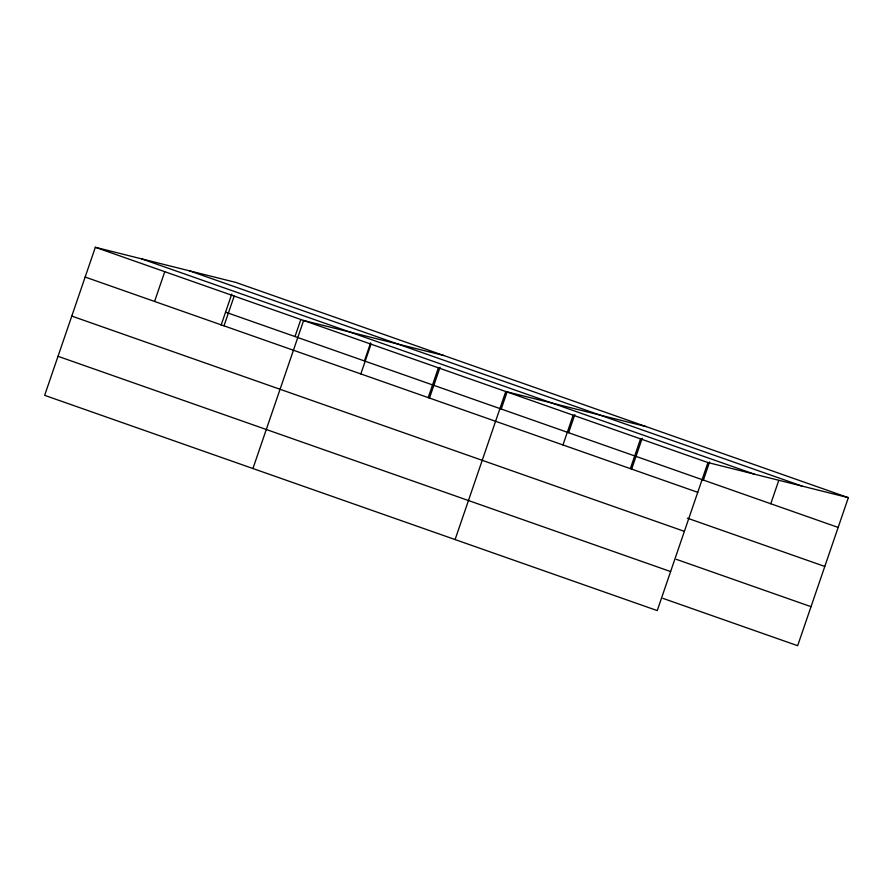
<?xml version="1.0" encoding="UTF-8"?>
<svg xmlns="http://www.w3.org/2000/svg" width="893" height="893" viewBox="0 0 893 893"><rect width="100%" height="100%" fill="white"/><g stroke="black" fill="none" stroke-linecap="round" stroke-linejoin="round"><path stroke-width="1.34" d="M848.35 497.658L235.752 282.4L95.339 247.294L44.65 395.342L657.248 610.6L707.937 462.552L848.35 497.658L797.661 645.706L662.896 598.355M154.578 301.454L164.77 271.684M221.107 325.164L231.767 294.043M223.998 325.845L234.189 296.085M294.991 336.549L300.751 319.727M252.931 468.524L303.62 320.487L444.033 355.581M364.422 360.951L370.617 342.834M360.817 373.921L371.008 344.162M428.205 397.597L438.396 367.838M429.388 398.356L440.048 367.235M455.095 539.562L505.773 391.525L646.197 426.62M501.23 409.027L506.99 392.206M562.97 444.96L573.161 415.2M568.618 432.703L574.824 414.586M630.358 468.635L640.549 438.876M631.552 469.394L642.201 438.273M703.394 480.066L709.589 461.949M770.771 503.741L778.752 480.456M189.416 270.813L802.014 486.082M141.674 258.881L754.272 474.138M95.339 247.294L707.937 462.552M225.561 312.159L838.159 527.428M85.148 277.053L697.746 492.322M687.431 518.186L824.797 566.452M71.786 316.089L684.384 531.357M676.258 559.319L811.023 606.671M58.012 356.307L670.61 571.565"/></g></svg>
